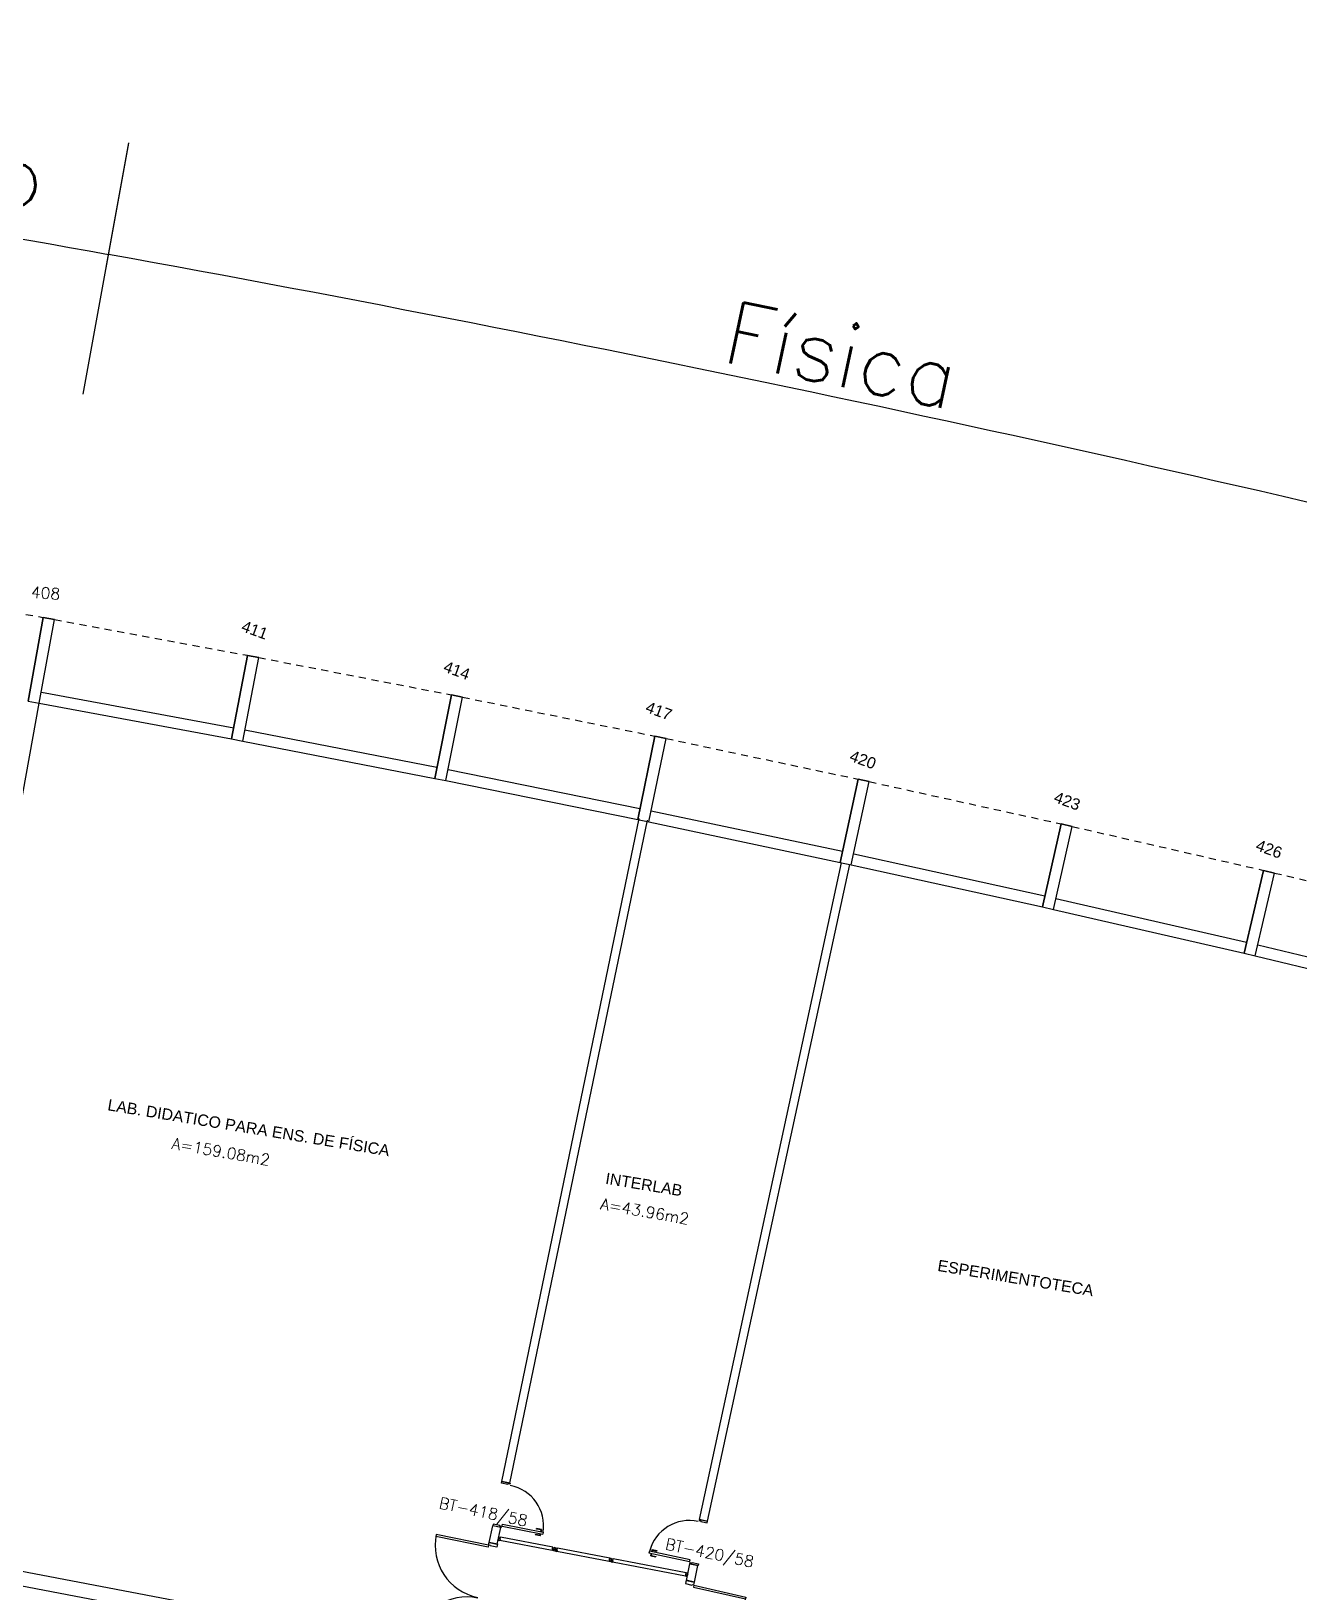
# Model space of a CAD drawing. Header units: millimetres. Extents: x 3089 to 3391, y 1087 to 1201.
# Drawn here: x 3316.75 to 3339.09, y 1168.3 to 1195.81 of the extents above; entities that cross this region are included whole.
import ezdxf
from ezdxf.enums import TextEntityAlignment as Align

# ---------------------------------------------------------------- set-up
doc = ezdxf.new("R2010")
doc.units = ezdxf.units.MM
doc.linetypes.add('HIDDEN2', pattern=[0.1875, 0.125, -0.0625])
for name, color, linetype in [('ALV', 2, 'Continuous'), ('DIV', 2, 'Continuous'), ('ESQ', 1, 'Continuous'), ('ESTR', 3, 'Continuous'), ('NOPILAR', 2, 'Continuous'), ('PROJ', 1, 'HIDDEN2'), ('TEXTO', 2, 'Continuous'), ('TEXTO-ENDEREÇO', 2, 'Continuous'), ('USO1', 2, 'Continuous'), ('ÁREA', 2, 'Continuous')]:
    doc.layers.add(name, color=color, linetype=linetype)
doc.styles.add('1', font='romans.shx', dxfattribs={"height": 1.1})
doc.styles.get("Standard").update_dxf_attribs({"font": 'arial.ttf'})
doc.styles.add('UNB-100', font='simplex.shx', dxfattribs={"height": 0.2})
doc.styles.add('UNB-100-1', font='simplex.shx', dxfattribs={"height": 0.2})
doc.dimstyles.new('1-600', dxfattribs={"dimtxt": 1.1, "dimasz": 2.5, "dimexe": 2, "dimexo": 4, "dimgap": 0.2, "dimtad": 1, "dimdec": 0, "dimzin": 4, "dimdsep": 46, "dimlunit": 6, "dimtxsty": '1', "dimblk1": 'NONE', "dimblk2": 'NONE', "dimsah": 1, "dimcen": 0, "dimclrd": 2, "dimclre": 2, "dimclrt": 2, "dimadec": 0, "dimazin": 0, "dimtfac": 1, "dimtdec": 0, "dimtmove": 2, "dimatfit": 3, "dimldrblk": 'NONE', "dimfxl": 1, "dimtolj": 1, "dimtzin": 0, "dimarcsym": 0})

# ---------------------------------------------------------------- blocks, each defined once
blk = doc.blocks.new('PE80-TTC')
at = {"color": 2}
for p, q in [((0.075, 0), (-0.075, 0)), ((-0.075, -0.03), (-0.075, 0)), ((0.075, 0), (0.075, -0.02)), ((0.04, -0.03), (-0.075, -0.03)), ((0.075, -0.02), (0.04, -0.02)), ((0.04, -0.03), (0.04, -0.02)), ((0.085, -0.03), (0.817, -0.03)), ((0.085, -0.03), (0.085, -0.065)), ((0.085, -0.065), (0.817, -0.065)), ((0.817, -0.065), (0.817, -0.03)), ((0.04, -0.771), (-0.075, -0.771)), ((-0.075, -0.771), (-0.075, -0.801)), ((0.075, -0.801), (-0.075, -0.801)), ((0.075, -0.802), (-0.075, -0.802)), ((0.04, -0.771), (0.04, -0.781)), ((0.075, -0.781), (0.04, -0.781)), ((0.075, -0.801), (0.075, -0.781))]:
    blk.add_line(p, q, dxfattribs=at)
at = {"color": 1}
for p, q in [((0.777, 0.01), (0.687, 0.01)), ((0.687, 0), (0.687, 0.01)), ((0.777, 0.01), (0.777, -0.03)), ((0.767, 0), (0.687, 0)), ((0.767, -0.095), (0.687, -0.095)), ((0.687, -0.095), (0.687, -0.105)), ((0.777, -0.105), (0.687, -0.105)), ((0.767, 0), (0.767, -0.03)), ((0.767, -0.095), (0.767, -0.065)), ((0.777, -0.105), (0.777, -0.065))]:
    blk.add_line(p, q, dxfattribs=at)
blk.add_arc((0.085, -0.03), 0.731, 270, 357.3429, dxfattribs=at)
blk = doc.blocks.new('PD80-TTC')
at = {"color": 1}
for p, q in [((-0.777, 0.01), (-0.777, -0.03)), ((-0.777, 0.01), (-0.687, 0.01)), ((-0.687, 0), (-0.687, 0.01)), ((-0.777, -0.105), (-0.777, -0.065)), ((-0.777, -0.105), (-0.687, -0.105)), ((-0.767, 0), (-0.767, -0.03)), ((-0.767, 0), (-0.687, 0)), ((-0.767, -0.095), (-0.767, -0.065)), ((-0.767, -0.095), (-0.687, -0.095)), ((-0.687, -0.095), (-0.687, -0.105))]:
    blk.add_line(p, q, dxfattribs=at)
at = {"color": 2}
for p, q in [((-0.075, 0), (0.075, 0)), ((-0.075, 0), (-0.075, -0.02)), ((0.075, -0.03), (0.075, 0)), ((-0.817, -0.065), (-0.817, -0.03)), ((-0.085, -0.03), (-0.817, -0.03)), ((-0.085, -0.065), (-0.817, -0.065)), ((-0.085, -0.03), (-0.085, -0.065)), ((-0.075, -0.02), (-0.04, -0.02)), ((-0.04, -0.03), (-0.04, -0.02)), ((-0.04, -0.03), (0.075, -0.03)), ((-0.075, -0.781), (-0.04, -0.781)), ((-0.075, -0.801), (-0.075, -0.781)), ((-0.075, -0.801), (0.075, -0.801)), ((-0.075, -0.802), (0.075, -0.802)), ((-0.04, -0.771), (0.075, -0.771)), ((-0.04, -0.771), (-0.04, -0.781)), ((0.075, -0.771), (0.075, -0.801))]:
    blk.add_line(p, q, dxfattribs=at)
at = {"color": 1}
blk.add_arc((-0.085, -0.03), 0.731, 182.6571, 270, dxfattribs=at)
blk = doc.blocks.new('MTINI-TTC')
for p, q in [((-0.03, 0.008), (-0.03, 0.03)), ((0.03, 0.03), (-0.03, 0.03)), ((-0.03, 0.008), (-0.02, 0.008)), ((-0.009, 0.03), (-0.027, 0.03)), ((-0.02, 0.008), (-0.02, 0)), ((-0.001, 0), (-0.02, 0)), ((-0.006, 0.02), (-0.006, 0.03)), ((-0.006, 0.023), (-0.006, 0.027)), ((-0.006, 0.02), (0.006, 0.02)), ((0.005, 0.03), (-0.005, 0.03)), ((0.005, 0), (-0.005, 0)), ((0.004, 0.02), (-0.004, 0.02)), ((0.02, 0), (-0.001, 0)), ((0, -0.005), (0, 0.005)), ((0.006, 0.02), (0.006, 0.03)), ((0.006, 0.023), (0.006, 0.027)), ((0.009, 0.03), (0.027, 0.03)), ((0.03, 0.008), (0.02, 0.008)), ((0.02, 0), (0.02, 0.008)), ((0.03, 0.008), (0.03, 0.03))]:
    blk.add_line(p, q)
blk = doc.blocks.new('DIVMT-TTC')
for p, q in [((-0.03, 0.03), (-0.03, 0.006)), ((-0.008, 0.03), (-0.03, 0.03)), ((-0.0185, 0.006), (-0.03, 0.006)), ((-0.0185, -0.006), (-0.0185, 0.006)), ((-0.008, 0.03), (-0.008, 0.02)), ((-0.008, 0.02), (0.008, 0.02)), ((-0.0051, 0), (0.0051, 0)), ((0.0051, 0), (-0.0051, 0)), ((-0.0051, 0), (0.0051, 0)), ((0, -0.0051), (0, 0.0051)), ((0, 0.0051), (0, -0.0051)), ((0.008, 0.03), (0.008, 0.02)), ((0.008, 0.03), (0.03, 0.03)), ((0.0205, 0.006), (0.03, 0.006)), ((0.0205, -0.006), (0.0205, 0.006)), ((0.0205, 0.006), (0.0205, -0.006)), ((0.0205, 0.006), (0.03, 0.006)), ((0.97, 0.03), (0.03, 0.03)), ((0.03, 0.006), (0.03, 0.03)), ((0.03, -0.03), (0.03, 0.03)), ((0.03, -0.005), (0.03, 0.005)), ((0.97, -0.03), (0.97, 0.03)), ((0.97, 0.03), (0.97, 0.009)), ((0.97, 0.009), (0.97, 0.027)), ((0.9795, 0.006), (0.97, 0.006)), ((0.97, -0.005), (0.97, 0.005)), ((0.9795, 0.006), (0.9795, -0.006)), ((1.0051, 0), (0.9949, 0)), ((1, 0.0051), (1, -0.0051)), ((-0.0185, -0.006), (-0.03, -0.006)), ((-0.03, -0.03), (-0.03, -0.006)), ((-0.008, -0.03), (-0.03, -0.03)), ((-0.008, -0.03), (-0.008, -0.02)), ((-0.008, -0.02), (0.008, -0.02)), ((0.008, -0.03), (0.008, -0.02)), ((0.008, -0.03), (0.03, -0.03)), ((0.0205, -0.006), (0.03, -0.006)), ((0.0205, -0.006), (0.03, -0.006)), ((0.03, -0.006), (0.03, -0.03)), ((0.97, -0.03), (0.03, -0.03)), ((0.9795, -0.006), (0.97, -0.006)), ((0.97, -0.009), (0.97, -0.027))]:
    blk.add_line(p, q)
blk = doc.blocks.new('DIVINI-TTC')
for p, q in [((-0.005, 0), (0.005, 0)), ((0.008, 0.02), (0, 0.02)), ((0, 0.001), (0, 0.02)), ((0, -0.005), (0, 0.005)), ((0, -0.02), (0, 0.001)), ((0.008, 0.03), (0.03, 0.03)), ((0.008, 0.03), (0.008, 0.02)), ((0.02, 0.006), (0.03, 0.006)), ((0.02, 0.006), (0.02, -0.006)), ((0.02, -0.004), (0.02, 0.004)), ((0.023, 0.006), (0.027, 0.006)), ((0.97, 0.03), (0.03, 0.03)), ((0.03, -0.03), (0.03, 0.03)), ((0.03, 0.009), (0.03, 0.027)), ((0.03, -0.005), (0.03, 0.005)), ((0.97, 0.03), (0.97, 0.009)), ((0.97, -0.03), (0.97, 0.03)), ((0.97, 0.009), (0.97, 0.027)), ((0.98, 0.006), (0.97, 0.006)), ((0.97, -0.005), (0.97, 0.005)), ((0.98, 0.006), (0.98, -0.006)), ((0.99, 0), (1.008, 0)), ((0.999, 0.006), (0.999, -0.006)), ((0, -0.02), (0.008, -0.02)), ((0.008, -0.03), (0.008, -0.02)), ((0.008, -0.03), (0.03, -0.03)), ((0.02, -0.006), (0.03, -0.006)), ((0.023, -0.006), (0.027, -0.006)), ((0.03, -0.009), (0.03, -0.027)), ((0.97, -0.03), (0.03, -0.03)), ((0.98, -0.006), (0.97, -0.006)), ((0.97, -0.009), (0.97, -0.027))]:
    blk.add_line(p, q)
blk = doc.blocks.new('PTDP-TTC')
at = {"color": 2}
for p, q in [((0.055, 1.015), (0.09, 1.015)), ((0.055, 0.075), (0.055, 1.015)), ((0.09, 0.075), (0.09, 1.015)), ((1.91, 0.075), (1.91, 1.015)), ((1.945, 1.015), (1.91, 1.015)), ((1.945, 0.075), (1.945, 1.015)), ((0.05, 0.075), (0, 0.075)), ((0, 0.075), (0, -0.075)), ((0.05, 0.04), (0.05, 0.075)), ((0.06, 0.04), (0.05, 0.04)), ((0.055, 0.075), (0.09, 0.075)), ((0.06, -0.075), (0.06, 0.04)), ((1.945, 0.075), (1.91, 0.075)), ((1.94, -0.075), (1.94, 0.04)), ((1.94, 0.04), (1.95, 0.04)), ((1.95, 0.04), (1.95, 0.075)), ((1.95, 0.075), (2, 0.075)), ((2, 0.075), (2, -0.075)), ((0, -0.075), (0.06, -0.075)), ((2, -0.075), (1.94, -0.075))]:
    blk.add_line(p, q, dxfattribs=at)
at = {"color": 1}
for centre, start, end in [((0.055, 0.075), 0, 90), ((1.945, 0.075), 90, 180)]:
    blk.add_arc(centre, 0.94, start, end, dxfattribs=at)
blk = doc.blocks.new('*D148')
at = {"layer": 'DEFPOINTS', "color": 0, "transparency": 16777216}
for p in [(3335.114, 1188.45), (3316.956, 1185.477), (3316.689, 1184.001), (3342.023, 1180.171), (3341.669, 1178.713)]:
    blk.add_point(p, dxfattribs=at)
at = {"layer": 'USO1', "color": 2, "lineweight": -2, "transparency": 16777216}
for p, q in [((3317.668, 1189.413), (3318.47, 1193.844)), ((3342.969, 1184.057), (3344.032, 1188.427))]:
    blk.add_line(p, q, dxfattribs=at)
blk.add_arc((3240.384, 762.352), 436.501, 76.32763, 79.74227, dxfattribs=at)
at = {"layer": 'USO1', "color": 2, "transparency": 16777216, "insert": (3331.032, 1190.103), "char_height": 1.1, "attachment_point": 5, "rotation": 348.0349, "style": '1'}
blk.add_mtext('\\A1;Física', dxfattribs=at)
blk = doc.blocks.new('_NONE')
at = {"color": 0, "linetype": 'ByBlock'}
blk.add_circle((0, 0), 0.25, dxfattribs=at)
blk = doc.blocks.new('*D149')
at = {"layer": 'DEFPOINTS', "color": 0, "transparency": 16777216}
for p in [(3314.454, 1192.518), (3306.125, 1187.292), (3305.895, 1185.809), (3316.956, 1185.477), (3316.689, 1184.001)]:
    blk.add_point(p, dxfattribs=at)
at = {"layer": 'USO1', "color": 2, "lineweight": -2, "transparency": 16777216}
for p, q in [((3306.736, 1191.245), (3307.424, 1195.693)), ((3317.668, 1189.413), (3318.47, 1193.84))]:
    blk.add_line(p, q, dxfattribs=at)
blk.add_arc((3240.383, 762.348), 436.5, 79.74227, 81.20568, dxfattribs=at)
at = {"layer": 'USO1', "color": 2, "transparency": 16777216, "insert": (3312.776, 1193.75), "char_height": 1.1, "attachment_point": 5, "rotation": 350.474, "style": '1'}
blk.add_mtext('\\A1;IED Direção', dxfattribs=at)

msp = doc.modelspace()

# ---------------------------------------------------------------- linework, layer by layer
at = {"layer": 'ALV'}
for p, q in [((3316.929, 1184.162), (3320.319, 1183.533)), ((3314.233, 1169.295), (3316.892, 1183.965)), ((3316.892, 1183.965), (3320.283, 1183.337)), ((3320.517, 1183.496), (3323.902, 1182.838)), ((3320.479, 1183.299), (3323.864, 1182.642)), ((3324.06, 1182.603), (3327.439, 1181.917)), ((3324.1, 1182.799), (3327.479, 1182.113)), ((3327.677, 1182.072), (3331.05, 1181.357)), ((3325.046, 1170.249), (3327.468, 1181.935)), ((3325.188, 1170.22), (3327.615, 1181.904)), ((3327.635, 1181.876), (3331.008, 1181.161)), ((3331.247, 1181.314), (3334.614, 1180.571)), ((3328.53, 1169.578), (3331.032, 1181.156)), ((3328.671, 1169.548), (3331.179, 1181.125)), ((3331.204, 1181.119), (3334.571, 1180.376)), ((3334.811, 1180.527), (3338.171, 1179.754)), ((3334.766, 1180.332), (3338.127, 1179.559)), ((3338.368, 1179.708), (3341.722, 1178.908)), ((3338.321, 1179.514), (3341.675, 1178.713)), ((3325.046, 1170.249), (3325.188, 1170.22)), ((3324.823, 1169.173), (3324.884, 1169.466)), ((3325.025, 1169.437), (3324.884, 1169.466)), ((3324.964, 1169.144), (3325.025, 1169.437)), ((3328.53, 1169.578), (3328.671, 1169.548)), ((3324.823, 1169.173), (3324.964, 1169.144)), ((3320.942, 1167.572), (3314.199, 1168.86)), ((3320.86, 1167.842), (3314.241, 1169.107)), ((3328.298, 1168.504), (3328.361, 1168.796)), ((3328.502, 1168.766), (3328.361, 1168.796)), ((3328.438, 1168.474), (3328.502, 1168.766)), ((3328.298, 1168.504), (3328.438, 1168.474))]:
    msp.add_line(p, q, dxfattribs=at)
at = {"layer": 'DIV'}
for p, q in [((3326.937, 1168.836), (3326.941, 1168.86)), ((3326.952, 1168.858), (3326.941, 1168.86)), ((3326.948, 1168.895), (3326.943, 1168.871)), ((3326.955, 1168.869), (3326.943, 1168.871)), ((3326.97, 1168.891), (3326.948, 1168.895)), ((3326.952, 1168.858), (3326.955, 1168.869)), ((3326.967, 1168.861), (3326.977, 1168.859)), ((3326.977, 1168.859), (3326.967, 1168.861)), ((3326.967, 1168.861), (3326.977, 1168.859)), ((3326.97, 1168.891), (3326.968, 1168.881)), ((3326.968, 1168.881), (3326.983, 1168.878)), ((3326.973, 1168.865), (3326.971, 1168.855)), ((3326.971, 1168.855), (3326.973, 1168.865)), ((3326.985, 1168.888), (3326.983, 1168.878)), ((3326.985, 1168.888), (3327.007, 1168.884)), ((3326.993, 1168.862), (3326.991, 1168.85)), ((3326.991, 1168.85), (3326.993, 1168.862)), ((3326.991, 1168.85), (3327, 1168.848)), ((3326.991, 1168.85), (3327, 1168.848)), ((3326.993, 1168.862), (3327.002, 1168.86)), ((3326.993, 1168.862), (3327.002, 1168.86)), ((3326.996, 1168.825), (3327.007, 1168.884)), ((3327, 1168.848), (3326.996, 1168.825)), ((3327, 1168.849), (3327.002, 1168.859)), ((3327.002, 1168.86), (3327.007, 1168.884)), ((3328.292, 1168.636), (3327.007, 1168.884)), ((3326.958, 1168.832), (3326.937, 1168.836)), ((3326.958, 1168.832), (3326.96, 1168.842)), ((3326.96, 1168.842), (3326.976, 1168.839)), ((3326.974, 1168.829), (3326.976, 1168.839)), ((3326.974, 1168.829), (3326.996, 1168.825)), ((3328.281, 1168.577), (3326.996, 1168.825)), ((3328.281, 1168.577), (3328.292, 1168.636)), ((3328.285, 1168.598), (3328.281, 1168.58)), ((3328.295, 1168.599), (3328.285, 1168.601)), ((3328.286, 1168.602), (3328.287, 1168.611)), ((3328.292, 1168.636), (3328.288, 1168.615)), ((3328.288, 1168.615), (3328.292, 1168.633)), ((3328.297, 1168.611), (3328.288, 1168.612)), ((3328.297, 1168.611), (3328.295, 1168.599)), ((3328.321, 1168.6), (3328.311, 1168.602)), ((3328.317, 1168.606), (3328.315, 1168.596))]:
    msp.add_line(p, q, dxfattribs=at)
at = {"layer": 'ESTR'}
for points in [[(3316.695, 1184.001), (3316.892, 1183.965), (3317.159, 1185.441), (3316.962, 1185.477), (3316.695, 1184.001), (3316.962, 1185.477), (3317.159, 1185.441)], [(3320.283, 1183.337), (3320.479, 1183.299), (3320.759, 1184.773), (3320.562, 1184.81), (3320.283, 1183.337), (3320.562, 1184.81), (3320.759, 1184.773)], [(3323.864, 1182.642), (3324.06, 1182.603), (3324.352, 1184.074), (3324.156, 1184.113), (3323.864, 1182.642), (3324.156, 1184.113), (3324.352, 1184.074)], [(3327.439, 1181.917), (3327.635, 1181.876), (3327.94, 1183.345), (3327.744, 1183.386), (3327.439, 1181.917), (3327.744, 1183.386), (3327.94, 1183.345)], [(3331.008, 1181.161), (3331.204, 1181.119), (3331.521, 1182.585), (3331.326, 1182.627), (3331.008, 1181.161), (3331.326, 1182.627), (3331.521, 1182.585)], [(3334.571, 1180.376), (3334.766, 1180.332), (3335.096, 1181.795), (3334.901, 1181.839), (3334.571, 1180.376), (3334.901, 1181.839), (3335.096, 1181.795)], [(3338.127, 1179.559), (3338.321, 1179.514), (3338.663, 1180.974), (3338.469, 1181.02), (3338.127, 1179.559), (3338.469, 1181.02), (3338.663, 1180.974)]]:
    msp.add_lwpolyline(points, dxfattribs=at)
at = {"layer": 'PROJ', "color": 1}
for p, q in [((3313.554, 1186.079), (3316.963, 1185.478)), ((3317.159, 1185.441), (3320.562, 1184.811)), ((3320.759, 1184.773), (3324.156, 1184.114)), ((3324.352, 1184.074), (3327.744, 1183.387)), ((3327.94, 1183.345), (3331.326, 1182.628)), ((3331.521, 1182.585), (3334.901, 1181.84)), ((3335.096, 1181.795), (3338.469, 1181.021)), ((3338.663, 1180.974), (3342.03, 1180.171))]:
    msp.add_line(p, q, dxfattribs=at)

# ---------------------------------------------------------------- block references
at = {"layer": 'DIV'}
for name, p, rotation in [('DIVINI-TTC', (3324.986, 1169.242), 349.0825184950248), ('DIVMT-TTC', (3325.99, 1169.048), 349.1196220270405), ('MTINI-TTC', (3328.316, 1168.601), 77.67577301855691)]:
    msp.add_blockref(name, p, dxfattribs=dict(at, rotation=rotation))
at = {"layer": 'ESQ'}
for name, p, rotation in [('PD80-TTC', (3324.962, 1169.449), 168.8101387189814), ('PE80-TTC', (3328.431, 1168.783), 167.8807434312674), ('PTDP-TTC', (3324.49, 1167.204), 78.37357118253045)]:
    msp.add_blockref(name, p, dxfattribs=dict(at, rotation=rotation))
at = {"layer": 'ESQ', "xscale": -1, "rotation": 257.2276335461332}
msp.add_blockref('PTDP-TTC', (3327.927, 1166.539), dxfattribs=at)

# ---------------------------------------------------------------- texts
at = {"layer": 'NOPILAR', "style": 'UNB-100'}
for p in [(3316.74, 1185.829), (3316.74, 1185.829), (3316.74, 1185.828), (3316.74, 1185.828)]:
    msp.add_text('408', height=0.2, rotation=355.8322, dxfattribs=at).set_placement(p)
at = {"layer": 'NOPILAR'}
for s, p in [('411', (3320.438, 1185.244)), ('411', (3320.438, 1185.244)), ('414', (3323.999, 1184.531)), ('414', (3323.999, 1184.531)), ('417', (3327.56, 1183.818)), ('417', (3327.56, 1183.818)), ('420', (3331.157, 1182.957)), ('420', (3331.157, 1182.957)), ('423', (3334.757, 1182.23)), ('423', (3334.757, 1182.23)), ('426', (3338.315, 1181.383)), ('426', (3338.315, 1181.383))]:
    msp.add_text(s, height=0.2, rotation=339.9862, dxfattribs=at).set_placement(p)
at = {"layer": 'TEXTO'}
for s, p in [('LAB. DIDATICO PARA ENS. DE FÍSICA', (3318.085, 1176.793)), ('INTERLAB', (3326.859, 1175.496)), ('ESPERIMENTOTECA', (3332.713, 1173.961))]:
    msp.add_text(s, height=0.2, rotation=350.7085, dxfattribs=at).set_placement(p)
at = {"layer": 'TEXTO-ENDEREÇO', "style": 'UNB-100-1'}
for s, p in [('BT-418/58', (3323.922, 1169.779)), ('BT-420/58', (3327.911, 1169.056))]:
    msp.add_text(s, height=0.2, rotation=348.1237, dxfattribs=at).set_placement(p)
at = {"layer": 'ÁREA', "style": 'UNB-100'}
for s, p in [('A=159.08m2', (3320.078, 1175.964)), ('A=43.96m2', (3327.548, 1174.911))]:
    msp.add_text(s, height=0.2, rotation=350.0014, dxfattribs=at).set_placement(p, align=Align.CENTER)

# ---------------------------------------------------------------- dimensions: what is measured, and where the dimension line sits
at = {"layer": 'USO1'}
for base, line1, line2, text, picture, middle in [((3314.454, 1192.518), ((3316.956, 1185.477), (3316.689, 1184.001)), ((3306.125, 1187.292), (3305.895, 1185.809)), 'IED Direção', '*D149', (3312.776, 1193.75)), ((3335.114, 1188.45), ((3342.023, 1180.171), (3341.669, 1178.713)), ((3316.956, 1185.477), (3316.689, 1184.001)), 'Física', '*D148', (3331.032, 1190.103))]:
    dim = msp.add_angular_dim_2l(base=base, line1=line1, line2=line2, text=text, dimstyle='1-600', override={"dimazin": 1}, dxfattribs=at)
    dim.commit()
    dim.dimension.update_dxf_attribs({"geometry": picture, "text_midpoint": middle})

doc.saveas('drawing.dxf')
